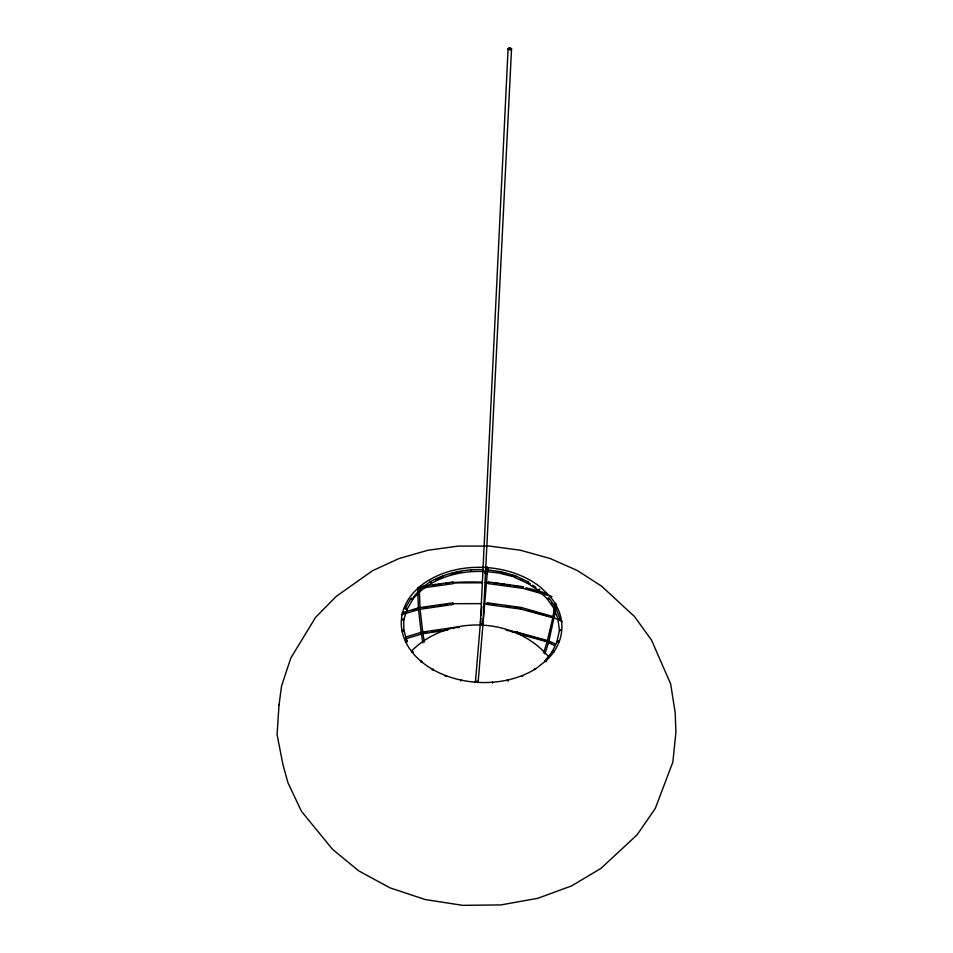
<?xml version="1.0" encoding="UTF-8"?>
<svg xmlns="http://www.w3.org/2000/svg" width="953" height="953" viewBox="0 0 953 953"><rect width="100%" height="100%" fill="white"/><g stroke="black" fill="none" stroke-linecap="round" stroke-linejoin="round"><path stroke-width="1.43" d="M402.226 630.981L402.738 630.278A1.406 0.965 -8.4 0 1 403.786 630.207L407.312 641.774M403.893 631.148L403.727 619.188A1.394 0.965 7.2 0 0 402.69 619.128L402.678 620.105M403.715 620.177L407.145 609.229L406.633 608.526A1.382 0.929 22.5 0 0 405.644 608.312L405.525 609.241M523.066 588.358L488.281 583.617L488.389 581.985L523.435 586.75L523.09 588.335L542.293 593.838M488.401 581.985L488.293 583.522M553.705 617.997L520.922 609.11L487.126 604.452L487.245 602.832L521.327 607.502L553.538 616.722M554.491 608.479L555.254 609.265L555.003 607.776M411.374 599.044L412.172 598.186M523.018 588.346L523.364 586.845M520.91 609.086L521.315 607.502L521.136 608.669M475.404 682.217L475.44 681.3L478.156 681.443L478.108 682.36L475.404 682.217L480.788 618.342M480.419 622.69L508.092 48.615L509.915 47.65L511.523 48.829L483.028 622.869C482.766 625.192 479.085 623.441 480.872 621.844M487.662 567.333L487.174 574.349L487.662 567.333L485.137 567.19M452.889 603.166L452.889 604.309M452.997 583.01C453.521 584.797 452.675 580.603 453.151 582.891L482.456 582.795M487.221 603.285L490.021 604.011M507.592 679.954L508.283 680.883M478.108 682.36L487.221 573.444M487.209 603.475L487.138 604.357M484.684 573.301L484.863 570.859M481.062 615.555L481.801 606.716M558.934 619.807A1.382 0.953 -13 0 1 558.434 619.784L553.991 608.907L554.551 608.193A1.37 0.882 -27.4 0 1 555.504 607.978L555.968 608.395M558.994 641.75L558.672 640.869A1.406 0.965 18.1 0 0 557.66 640.654L552.24 651.638M559.876 630.826A1.394 0.977 2.6 0 1 559.506 630.743L557.934 619.367L558.518 618.795A1.382 0.941 -12.9 0 1 559.542 618.723L559.923 619.426M557.934 641.786A1.406 0.965 18.1 0 1 557.565 641.631L557.064 641L559.59 629.754A1.394 0.977 2.6 0 1 560.626 629.826L561.114 630.457M405.93 641.095L406.443 642.131M515.787 576.541L515.359 575.743L501.159 571.74L486.28 569.715M552.871 617.592L555.039 602.868M553.693 651.078L553.074 652.031M555.492 610.897L548.737 641.774L544.985 653.961M555.897 608.145L556.504 604.011M517.682 632.363L547.701 640.583M452.985 604.488L419.463 609.336L401.475 614.697M453.163 583.641L419.034 588.489M539.839 589.466L539.505 589.109A1.358 0.667 -51.4 0 0 538.755 589.562L538.374 590.491L547.784 599.318A1.37 0.798 -40.2 0 0 548.428 599.103M517.515 632.244L517.276 633.471L547.904 642.048M547.356 640.726L552.883 617.532M460.692 680.966L461.169 680.013M501.147 571.752L500.694 573.503M528.438 582.021L515.359 575.743L514.811 576.41L514.596 577.435L527.319 583.165L527.974 582.783M543.651 652.888L546.986 642.048M554.158 651.995L553.693 651.423A1.418 0.905 32.7 0 0 552.728 651.066L544.628 661.251M446.409 676.189L446.457 675.474L445.182 676.058M517.55 632.173L506.079 630.267M500.909 573.194L486.149 571.538M405.335 641.869L405.859 641.357A1.406 0.929 -23.4 0 1 406.871 641.143L407.396 641.405M483.54 569.715C465.076 568.834 446.397 572.813 430.172 581.747L419.463 589.347L419.808 590.276M405.132 608.586L410.803 598.722M553.693 617.175L553.336 618.402M433.127 669.911L433.198 669.089L432.197 669.959M407.11 609.289L412.816 599.366L412.351 598.591A1.37 0.87 36.6 0 0 411.446 598.258L411.16 598.996M515.013 577.065L500.73 573.527M420.607 661.894L420.916 661.525A1.429 0.739 -48.8 0 1 421.738 661.025L421.893 661.823M411.577 652.34L411.982 651.923A1.418 0.846 -36.9 0 1 412.923 651.554L413.102 652.376M456.022 572.431L457.511 572.265M515.728 577.041L514.477 577.053M411.958 650.625C448.398 614.387 514.048 616.984 547.749 655.759M514.322 576.077L515.418 576.065M544.508 660.632L544.961 660.548A1.418 0.822 45.8 0 1 545.819 661.048L546.248 661.763M548.749 598.901L548.725 597.996A1.358 0.798 -40.2 0 0 547.856 598.341L547.379 599.163L554.455 609.181A1.37 0.882 -27.4 0 0 555.182 609.062M419.463 589.347L419.82 589.299A1.358 0.762 48.9 0 1 420.618 589.752L420.952 590.681C438.213 576.446 461.109 570.573 483.195 571.538M457.226 573.206L456.022 573.098M528.367 581.592L527.283 583.141L538.683 590.538A1.358 0.679 -51.4 0 0 539.053 590.384M507.508 680.621L508.378 680.382M418.498 608.753L419.237 608.526M405.775 637.021L421.19 632.351M422.918 642.894L421.226 633.114L422.024 632.971M405.228 638.939L422.25 633.781L447.922 630.016M402.083 612.755L418.665 607.835M402.893 613.398L407.145 612.136M412.828 610.444L417.08 609.181M417.724 587.953L422.191 587.215M422.417 632.077L453.461 627.527L459.334 627.515M422.798 632.852L427.194 632.208M431.578 631.565L434.508 631.136M437.439 630.707L440.369 630.278M419.499 607.657L452.794 602.868M424.299 607.8L427.158 607.395M431.447 606.775L434.306 606.37M438.594 605.751L441.453 605.334M444.312 604.929L447.171 604.512M419.904 586.691L452.985 582.009M432.483 585.761L435.426 585.345M438.368 584.928L441.299 584.511M445.718 583.879L448.649 583.462M412.339 599.58L420.69 590.753A1.358 0.762 48.9 0 1 419.904 590.36M485.399 582.795L488.341 582.795M452.878 603.69L481.468 603.63M484.327 603.63L487.186 603.618M501.421 584.582L504.328 584.975M507.246 585.38L510.153 585.773M514.513 586.369L517.419 586.774M520.326 587.167L523.233 587.572M492.844 604.405L495.679 604.798M506.984 606.358L509.819 606.751M514.06 607.335L521.124 608.312M511.713 631.887L517.503 632.697M526.068 588.37L537.397 591.575M545.033 594.612L551.918 596.566M528.033 610.289L548.773 616.222M518.909 633.102L523.161 634.329M528.82 635.973L547.225 641.309M557.04 619.164L553.669 617.627M559.721 620.391L562.401 621.606M548.88 641.024L555.48 644.073M547.975 641.524L551.275 643.061M548.046 642.489L554.622 645.526M547.606 642.286L548.356 640.869M535.407 669.435L535.336 669.328A1.429 0.703 57.4 0 0 534.609 668.72L534.383 669.494M482.718 621.964L483.028 622.869M442.931 577.065C444.61 578.781 442.263 574.171 442.668 576.541M549.142 598.198L555.944 608.193M418.534 588.406L418.593 587.56M419.308 609.205L419.296 608.169M422.108 633.638L422.048 632.53M471.235 569.739L471.342 571.431M430.268 582.545L430.422 581.759A1.358 0.631 59.7 0 1 431.078 582.307L431.137 583.307A1.358 0.631 59.7 0 1 430.399 582.736M456.749 573.241L456.463 572.288M522.732 676.154L521.767 675.653M556.087 608.538L560.007 619.009M453.557 627.824L453.64 628.504M422.929 633.614L424.371 642.012M492.606 682.777L492.439 682.026L492.391 682.848M453.568 627.908L453.485 628.504M422.739 632.256L420.035 608.538L419.272 587.703M418.593 610.087L421.226 633.114M417.676 588.311L418.427 608.645M418.403 587.536A195.389 148.799 2.8 0 1 421.226 586.941M432.674 584.892A195.389 148.799 2.8 0 1 435.569 584.463M438.463 584.07A195.389 148.799 2.8 0 1 441.382 583.701M445.754 583.224A195.389 148.799 2.8 0 1 448.66 582.95M453.032 582.605A195.389 148.799 2.8 0 1 482.492 582.212M485.422 582.354A195.389 148.799 2.8 0 1 488.353 582.533M494.214 582.998A195.389 148.799 2.8 0 1 498.61 583.439M501.552 583.772A195.389 148.799 2.8 0 1 504.482 584.129M507.401 584.534A195.389 148.799 2.8 0 1 510.32 584.975M514.68 585.69A195.389 148.799 2.8 0 1 517.574 586.202M520.445 586.75A195.389 148.799 2.8 0 1 523.304 587.334M526.151 587.941A195.389 148.799 2.8 0 1 547.26 593.612M413.59 596.864A78.551 56.501 2.8 0 1 418.2 591.896M435.473 579.972A78.551 56.501 2.8 0 1 443.062 576.66M451.138 574.004A78.551 56.501 2.8 0 1 456.737 572.622M458.155 572.336A78.551 56.501 2.8 0 1 461.038 571.8M496.596 571.74A78.551 56.501 2.8 0 1 499.527 572.265M500.968 572.562A78.551 56.501 2.8 0 1 506.698 573.92M509.521 574.719A78.551 56.501 2.8 0 1 513.679 576.065M520.338 578.662A78.551 56.501 2.8 0 1 522.923 579.829M527.891 582.366A78.551 56.501 2.8 0 1 530.273 583.724M532.596 585.166A78.551 56.501 2.8 0 1 535.943 587.429M542.376 592.623A78.551 56.501 2.8 0 1 544.449 594.589M551.513 602.963A78.551 56.501 2.8 0 1 553.645 606.322M429.791 579.674A80.219 57.633 2.8 0 1 471.211 567.571A80.6 57.907 2.8 0 1 540.422 587.119L549.75 596.125A78.908 56.68 2.9 0 1 561.853 628.384A78.92 56.703 2.9 0 1 546.831 660.036L536.217 668.434A80.564 57.871 2.8 0 1 445.337 675.451A80.326 57.704 2.8 0 1 420.118 660.512A80.123 57.561 2.8 0 1 429.803 579.579M279.015 704.922L277.085 734.668L282.981 764.759L287.973 782.842L301.529 811.42L332.657 849.445L358.673 870.828L389.944 887.827L425.205 899.549L462.765 905.35L500.933 904.921L537.802 898.298L571.621 885.873L601.009 868.35L637.021 834.911L655.283 808.454L672.866 762.043L675.915 732.249L675.189 712.737L670.65 683.956L651.53 640.142L634.519 616.567L601.581 586.166L577.363 570.537L550 558.458L520.457 550.238L489.592 546.081L458.429 546.081L427.861 550.274L398.926 558.565L372.456 570.752L336.206 596.411L315.586 617.353L290.82 658.011L281.623 685.731L279.015 704.922M511.523 48.829C510.034 51.867 504.459 46.828 511.523 48.829"/></g></svg>
